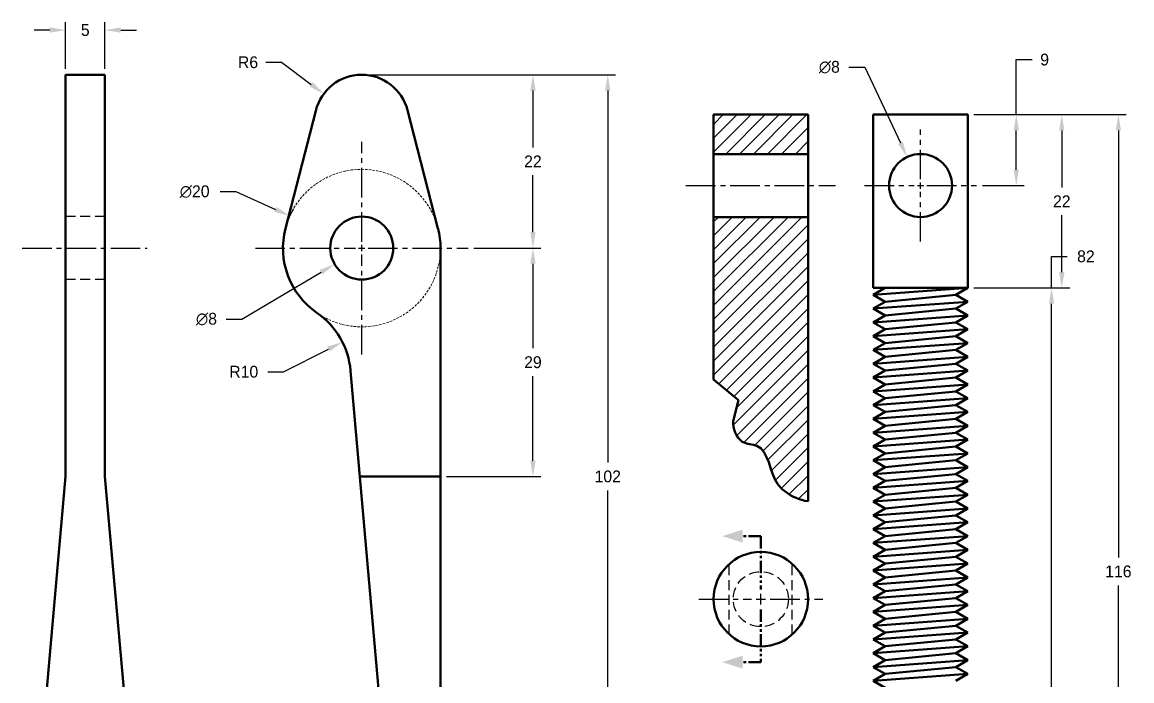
# Model space of a CAD drawing. Header units: millimetres. Extents: x 205 to 741, y -129 to 241.
# Drawn here: x 290.6 to 431.5, y -30.2 to 53.4 of the extents above; entities that cross this region are included whole.
import ezdxf

# ---------------------------------------------------------------- set-up
doc = ezdxf.new("R2010")
doc.units = ezdxf.units.MM
doc.header["$LTSCALE"] = 5
doc.header["$MEASUREMENT"] = 0
doc.header["$PDMODE"] = 35
doc.header["$PDSIZE"] = 0.125
for name, pattern in [('CENTER2', [1.125, 0.75, -0.125, 0.125, -0.125]), ('HIDDEN', [0.375, 0.25, -0.125]), ('HIDDEN2', [0.1875, 0.125, -0.0625]), ('PHANTOM', [2.5, 1.25, -0.25, 0.25, -0.25, 0.25, -0.25])]:
    doc.linetypes.add(name, pattern=pattern)
for name, color, linetype, lineweight in [('CEN', 1, 'CENTER2', 30), ('CONSTRUCTION', 254, 'HIDDEN2', 5), ('CUTTING PLANE', 8, 'PHANTOM', 50), ('DIM', 1, 'Continuous', 30), ('HATCH', 4, 'Continuous', 30), ('OBJ', 5, 'Continuous', 50)]:
    doc.layers.add(name, color=color, linetype=linetype, lineweight=lineweight)
doc.layers.add('HID', color=7, linetype='HIDDEN', lineweight=30, true_color=0x00d1d1)
doc.styles.add('Roman', font='stylu.ttf')
doc.dimstyles.get("Standard").update_dxf_attribs({"dimtxt": 1.5, "dimasz": 2, "dimexe": 1, "dimexo": 0.75, "dimgap": 1, "dimtad": 0, "dimtih": 1, "dimtoh": 1, "dimdec": 0, "dimzin": 4, "dimdsep": 46, "dimtxsty": 'Roman', "dimcen": 0, "dimadec": 0, "dimazin": 0, "dimtfac": 1, "dimtdec": 0, "dimtofl": 0, "dimtmove": 0, "dimatfit": 3, "dimfxl": 1, "dimtolj": 1, "dimtzin": 0, "dimarcsym": 0})

# ---------------------------------------------------------------- blocks, each defined once
blk = doc.blocks.new('*U35')
at = {"layer": 'CEN', "color": 0, "linetype": 'CENTER2', "transparency": 16777216}
for p, q in [((0, 0.8), (0, 13.5)), ((-13.5, 0), (-0.8, 0)), ((0.8, 0), (13.5, 0)), ((0, -13.5), (0, -0.8))]:
    blk.add_line(p, q, dxfattribs=at)
at = {"layer": 'CEN', "color": 0, "linetype": 'Continuous', "transparency": 16777216}
for p, q in [((-0.4, 0), (0.4, 0)), ((0, -0.4), (0, 0.4))]:
    blk.add_line(p, q, dxfattribs=at)
blk = doc.blocks.new('*D36')
at = {"layer": 'DEFPOINTS', "color": 0, "transparency": 16777216}
for p in [(301.15, 52.36), (296.15, 46.69), (301.15, 46.69)]:
    blk.add_point(p, dxfattribs=at)
at = {"layer": 'DIM', "color": 0, "lineweight": -2, "transparency": 16777216}
for p, q in [((294.15, 52.36), (292.15, 52.36)), ((296.15, 47.44), (296.15, 53.36)), ((301.15, 47.44), (301.15, 53.36)), ((303.15, 52.36), (305.15, 52.36))]:
    blk.add_line(p, q, dxfattribs=at)
at = {"layer": 'DIM', "color": 0, "transparency": 16777216}
for points in [[(294.15, 52.7), (294.15, 52.03), (296.15, 52.36)], [(303.15, 52.7), (303.15, 52.03), (301.15, 52.36)]]:
    blk.add_solid(points, dxfattribs=at)
at = {"layer": 'DIM', "color": 0, "transparency": 16777216, "insert": (298.65, 52.36), "char_height": 1.5, "attachment_point": 5, "style": 'Roman'}
blk.add_mtext('\\A1;5', dxfattribs=at)
blk = doc.blocks.new('*D37')
at = {"layer": 'DEFPOINTS', "color": 0, "transparency": 16777216}
for p in [(328.94, 44.27), (333.75, 40.69)]:
    blk.add_point(p, dxfattribs=at)
at = {"layer": 'DIM', "color": 0, "lineweight": -2, "transparency": 16777216}
for p, q in [((321.57, 48.27), (323.57, 48.27)), ((323.57, 48.27), (327.33, 45.47))]:
    blk.add_line(p, q, dxfattribs=at)
at = {"layer": 'DIM', "color": 0, "transparency": 16777216}
blk.add_solid([(327.53, 45.74), (327.13, 45.2), (328.94, 44.27)], dxfattribs=at)
at = {"layer": 'DIM', "color": 0, "transparency": 16777216, "insert": (319.31, 48.27), "char_height": 1.5, "attachment_point": 5, "style": 'Roman'}
blk.add_mtext('\\A1;R6', dxfattribs=at)
blk = doc.blocks.new('*D38')
at = {"layer": 'DEFPOINTS', "color": 0, "transparency": 16777216}
for p in [(331.29, 12.76), (322.37, 8.25)]:
    blk.add_point(p, dxfattribs=at)
at = {"layer": 'DIM', "color": 0, "lineweight": -2, "transparency": 16777216}
for p, q in [((323.81, 8.98), (329.51, 11.86)), ((321.81, 8.98), (323.81, 8.98))]:
    blk.add_line(p, q, dxfattribs=at)
at = {"layer": 'DIM', "color": 0, "transparency": 16777216}
blk.add_solid([(329.36, 12.16), (329.66, 11.56), (331.29, 12.76)], dxfattribs=at)
at = {"layer": 'DIM', "color": 0, "transparency": 16777216, "insert": (318.77, 8.98), "char_height": 1.5, "attachment_point": 5, "style": 'Roman'}
blk.add_mtext('\\A1;R10', dxfattribs=at)
blk = doc.blocks.new('*D39')
at = {"layer": 'DEFPOINTS', "color": 0, "transparency": 16777216}
for p in [(337.19, 26.73), (330.31, 22.65)]:
    blk.add_point(p, dxfattribs=at)
at = {"layer": 'DIM', "color": 0, "lineweight": -2, "transparency": 16777216}
for p, q in [((318.53, 15.67), (328.59, 21.64)), ((316.53, 15.67), (318.53, 15.67))]:
    blk.add_line(p, q, dxfattribs=at)
at = {"layer": 'DIM', "color": 0, "transparency": 16777216}
blk.add_solid([(328.42, 21.92), (328.76, 21.35), (330.31, 22.65)], dxfattribs=at)
at = {"layer": 'DIM', "color": 0, "transparency": 16777216, "insert": (314.04, 15.67), "char_height": 1.5, "attachment_point": 5, "style": 'Roman'}
blk.add_mtext('\\A1;∅8', dxfattribs=at)
blk = doc.blocks.new('*D40')
at = {"layer": 'DEFPOINTS', "color": 0, "transparency": 16777216}
for p in [(333.72, 46.69), (347.25, 24.69), (355.48, 24.69)]:
    blk.add_point(p, dxfattribs=at)
at = {"layer": 'DIM', "color": 0, "lineweight": -2, "transparency": 16777216}
for p, q in [((334.47, 46.69), (356.48, 46.69)), ((355.48, 44.69), (355.48, 37.46)), ((355.48, 26.69), (355.48, 33.93)), ((348, 24.69), (356.48, 24.69))]:
    blk.add_line(p, q, dxfattribs=at)
at = {"layer": 'DIM', "color": 0, "transparency": 16777216}
for points in [[(355.15, 44.69), (355.82, 44.69), (355.48, 46.69)], [(355.15, 26.69), (355.82, 26.69), (355.48, 24.69)]]:
    blk.add_solid(points, dxfattribs=at)
at = {"layer": 'DIM', "color": 0, "transparency": 16777216, "insert": (355.48, 35.69), "char_height": 1.5, "attachment_point": 5, "style": 'Roman'}
blk.add_mtext('\\A1;22', dxfattribs=at)
blk = doc.blocks.new('*D41')
at = {"layer": 'DEFPOINTS', "color": 0, "transparency": 16777216}
for p in [(347.25, 24.69), (343.75, -4.31), (355.48, -4.31)]:
    blk.add_point(p, dxfattribs=at)
at = {"layer": 'DIM', "color": 0, "lineweight": -2, "transparency": 16777216}
for p, q in [((348, 24.69), (356.48, 24.69)), ((355.48, 22.69), (355.48, 11.97)), ((355.48, -2.31), (355.48, 8.42)), ((344.5, -4.31), (356.48, -4.31))]:
    blk.add_line(p, q, dxfattribs=at)
at = {"layer": 'DIM', "color": 0, "transparency": 16777216}
for points in [[(355.15, 22.69), (355.82, 22.69), (355.48, 24.69)], [(355.15, -2.31), (355.82, -2.31), (355.48, -4.31)]]:
    blk.add_solid(points, dxfattribs=at)
at = {"layer": 'DIM', "color": 0, "transparency": 16777216, "insert": (355.48, 10.19), "char_height": 1.5, "attachment_point": 5, "style": 'Roman'}
blk.add_mtext('\\A1;29', dxfattribs=at)
blk = doc.blocks.new('*D42')
at = {"layer": 'DEFPOINTS', "color": 0, "transparency": 16777216}
for p in [(333.78, 46.69), (341.44, -55.31), (364.98, -55.31)]:
    blk.add_point(p, dxfattribs=at)
at = {"layer": 'DIM', "color": 0, "lineweight": -2, "transparency": 16777216}
for p, q in [((334.53, 46.69), (365.98, 46.69)), ((364.98, 44.69), (364.98, -2.53)), ((364.98, -53.31), (364.98, -6.08)), ((342.19, -55.31), (365.98, -55.31))]:
    blk.add_line(p, q, dxfattribs=at)
at = {"layer": 'DIM', "color": 0, "transparency": 16777216}
for points in [[(364.64, 44.69), (365.31, 44.69), (364.98, 46.69)], [(364.64, -53.31), (365.31, -53.31), (364.98, -55.31)]]:
    blk.add_solid(points, dxfattribs=at)
at = {"layer": 'DIM', "color": 0, "transparency": 16777216, "insert": (364.98, -4.31), "char_height": 1.5, "attachment_point": 5, "style": 'Roman'}
blk.add_mtext('\\A1;102', dxfattribs=at)
blk = doc.blocks.new('*U58')
at = {"layer": 'CEN', "color": 0, "linetype": 'CENTER2', "transparency": 16777216}
for p, q in [((0, 0.8), (0, 7.12)), ((-7.12, 0), (-0.8, 0)), ((0.8, 0), (7.12, 0)), ((0, -7.12), (0, -0.8))]:
    blk.add_line(p, q, dxfattribs=at)
at = {"layer": 'CEN', "color": 0, "linetype": 'Continuous', "transparency": 16777216}
for p, q in [((-0.4, 0), (0.4, 0)), ((0, -0.4), (0, 0.4))]:
    blk.add_line(p, q, dxfattribs=at)
blk = doc.blocks.new('*D59')
at = {"layer": 'DEFPOINTS', "color": 0, "transparency": 16777216}
for p in [(410.69, 41.63), (416.84, 41.63), (411.81, 32.63)]:
    blk.add_point(p, dxfattribs=at)
at = {"layer": 'DIM', "color": 0, "lineweight": -2, "transparency": 16777216}
for p, q in [((416.84, 41.63), (416.84, 48.61)), ((416.84, 48.61), (418.84, 48.61)), ((411.44, 41.63), (417.84, 41.63)), ((416.84, 34.63), (416.84, 39.63)), ((412.56, 32.63), (417.84, 32.63))]:
    blk.add_line(p, q, dxfattribs=at)
at = {"layer": 'DIM', "color": 0, "transparency": 16777216}
for points in [[(416.51, 39.63), (417.17, 39.63), (416.84, 41.63)], [(416.51, 34.63), (417.17, 34.63), (416.84, 32.63)]]:
    blk.add_solid(points, dxfattribs=at)
at = {"layer": 'DIM', "color": 0, "transparency": 16777216, "insert": (420.44, 48.61), "char_height": 1.5, "attachment_point": 5, "style": 'Roman'}
blk.add_mtext('\\A1;9', dxfattribs=at)
blk = doc.blocks.new('*D60')
at = {"layer": 'DEFPOINTS', "color": 0, "transparency": 16777216}
for p in [(410.69, 41.63), (410.69, 19.63), (422.62, 19.63)]:
    blk.add_point(p, dxfattribs=at)
at = {"layer": 'DIM', "color": 0, "lineweight": -2, "transparency": 16777216}
for p, q in [((411.44, 41.63), (423.62, 41.63)), ((422.62, 39.63), (422.62, 32.39)), ((422.62, 21.63), (422.62, 28.86)), ((411.44, 19.63), (423.62, 19.63))]:
    blk.add_line(p, q, dxfattribs=at)
at = {"layer": 'DIM', "color": 0, "transparency": 16777216}
for points in [[(422.28, 39.63), (422.95, 39.63), (422.62, 41.63)], [(422.28, 21.63), (422.95, 21.63), (422.62, 19.63)]]:
    blk.add_solid(points, dxfattribs=at)
at = {"layer": 'DIM', "color": 0, "transparency": 16777216, "insert": (422.62, 30.63), "char_height": 1.5, "attachment_point": 5, "style": 'Roman'}
blk.add_mtext('\\A1;22', dxfattribs=at)
blk = doc.blocks.new('*D61')
at = {"layer": 'DEFPOINTS', "color": 0, "transparency": 16777216}
for p in [(410.69, 41.63), (404.69, -74.37), (429.8, -74.37)]:
    blk.add_point(p, dxfattribs=at)
at = {"layer": 'DIM', "color": 0, "lineweight": -2, "transparency": 16777216}
for p, q in [((411.44, 41.63), (430.8, 41.63)), ((429.8, 39.63), (429.8, -14.59)), ((429.8, -72.37), (429.8, -18.15)), ((405.44, -74.37), (430.8, -74.37))]:
    blk.add_line(p, q, dxfattribs=at)
at = {"layer": 'DIM', "color": 0, "transparency": 16777216}
for points in [[(429.47, 39.63), (430.14, 39.63), (429.8, 41.63)], [(429.47, -72.37), (430.14, -72.37), (429.8, -74.37)]]:
    blk.add_solid(points, dxfattribs=at)
at = {"layer": 'DIM', "color": 0, "transparency": 16777216, "insert": (429.8, -16.37), "char_height": 1.5, "attachment_point": 5, "style": 'Roman'}
blk.add_mtext('\\A1;116', dxfattribs=at)
blk = doc.blocks.new('*D62')
at = {"layer": 'DEFPOINTS', "color": 0, "transparency": 16777216}
for p in [(402.99, 36.25), (406.4, 29.01)]:
    blk.add_point(p, dxfattribs=at)
at = {"layer": 'DIM', "color": 0, "lineweight": -2, "transparency": 16777216}
for p, q in [((395.6, 47.65), (397.6, 47.65)), ((397.6, 47.65), (402.13, 38.05))]:
    blk.add_line(p, q, dxfattribs=at)
at = {"layer": 'DIM', "color": 0, "transparency": 16777216}
blk.add_solid([(402.43, 38.2), (401.83, 37.91), (402.99, 36.25)], dxfattribs=at)
at = {"layer": 'DIM', "color": 0, "transparency": 16777216, "insert": (393.11, 47.65), "char_height": 1.5, "attachment_point": 5, "style": 'Roman'}
blk.add_mtext('\\A1;∅8', dxfattribs=at)
blk = doc.blocks.new('*D64')
at = {"layer": 'DEFPOINTS', "color": 0, "transparency": 16777216}
for p in [(410.69, 19.63), (410.69, -62.37), (421.32, -62.37)]:
    blk.add_point(p, dxfattribs=at)
at = {"layer": 'DIM', "color": 0, "lineweight": -2, "transparency": 16777216}
for p, q in [((421.32, 19.63), (421.32, 23.63)), ((421.32, 23.63), (423.32, 23.63)), ((411.44, 19.63), (422.32, 19.63)), ((421.32, -60.37), (421.32, 17.63)), ((411.44, -62.37), (422.32, -62.37))]:
    blk.add_line(p, q, dxfattribs=at)
at = {"layer": 'DIM', "color": 0, "transparency": 16777216}
for points in [[(420.99, 17.63), (421.66, 17.63), (421.32, 19.63)], [(420.99, -60.37), (421.66, -60.37), (421.32, -62.37)]]:
    blk.add_solid(points, dxfattribs=at)
at = {"layer": 'DIM', "color": 0, "transparency": 16777216, "insert": (425.68, 23.63), "char_height": 1.5, "attachment_point": 5, "style": 'Roman'}
blk.add_mtext('\\A1;82', dxfattribs=at)
blk = doc.blocks.new('*U67')
at = {"layer": 'CEN', "color": 0, "linetype": 'CENTER2', "transparency": 16777216}
for p, q in [((-7.87, 0), (-1.2, 0)), ((0, 0.6), (0, 0.66)), ((1.2, 0), (7.87, 0)), ((0, -0.66), (0, -0.6))]:
    blk.add_line(p, q, dxfattribs=at)
at = {"layer": 'CEN', "color": 0, "linetype": 'Continuous', "transparency": 16777216}
for p, q in [((-0.6, 0), (0.6, 0)), ((0, -0.6), (0, 0.6))]:
    blk.add_line(p, q, dxfattribs=at)
blk = doc.blocks.new('*D72')
at = {"layer": 'DEFPOINTS', "color": 0, "transparency": 16777216}
for p in [(324.62, 28.78), (342.88, 20.61)]:
    blk.add_point(p, dxfattribs=at)
at = {"layer": 'DIM', "color": 0, "lineweight": -2, "transparency": 16777216}
for p, q in [((315.78, 31.85), (317.78, 31.85)), ((317.78, 31.85), (322.8, 29.6))]:
    blk.add_line(p, q, dxfattribs=at)
blk.add_arc((333.75, 24.69), 10, 150.143, 235.5588, dxfattribs=at)
at = {"layer": 'DIM', "color": 0, "transparency": 16777216}
blk.add_solid([(322.94, 29.9), (322.66, 29.29), (324.62, 28.78)], dxfattribs=at)
at = {"layer": 'DIM', "color": 0, "transparency": 16777216, "insert": (312.54, 31.85), "char_height": 1.5, "attachment_point": 5, "style": 'Roman'}
blk.add_mtext('\\A1;∅20', dxfattribs=at)

msp = doc.modelspace()

# ---------------------------------------------------------------- hatches: boundary and pattern name
at = {"layer": 'CUTTING PLANE'}
h = msp.add_hatch(color=256, dxfattribs=at)
h.dxf.hatch_style = 1
h.paths.add_polyline_path([(379.51, -11.88), (382.09, -12.69), (382.09, -11.06)])
h = msp.add_hatch(color=256, dxfattribs=at)
h.dxf.hatch_style = 1
h.paths.add_polyline_path([(379.51, -27.88), (382.09, -28.69), (382.09, -27.06)])
at = {"layer": 'HATCH'}
h = msp.add_hatch(dxfattribs=at)
h.set_pattern_fill('ANSI31', color=256, scale=10)
h.set_pattern_definition([(45, (75.732, -21.8738), (-0.8838835, 0.8838835), [])])
h.paths.add_polyline_path([(378.41, 41.63), (378.41, 36.63), (390.41, 36.63), (390.41, 41.63)])
edge = h.paths.add_edge_path()
edge.add_line((390.41, 28.63), (378.41, 28.63))
edge.add_line((378.41, 28.63), (378.41, 8.01))
edge.add_line((378.41, 8.01), (381.59, 5.36))
edge.add_line((381.59, 5.36), (380.94, 2.76))
edge.add_spline(control_points=[(381.07, 3.29), (380.99, 3.13), (380.94, 2.93), (380.92, 2.7), (380.86, 1.87), (381.52, -0.26), (385.49, -0.15), (385.46, -4.44), (387.98, -6.68), (389.32, -7.3), (390.41, -7.46)], knot_values=[35.767222, 35.767222, 35.767222, 35.767222, 36.543369, 36.543369, 36.543369, 39.376266, 41.307537, 46.799258, 48.293454, 51.314957, 51.314957, 51.314957, 51.314957], degree=3, periodic=0)
edge.add_line((390.41, -7.46), (390.41, 28.63))

# ---------------------------------------------------------------- linework, layer by layer
at = {"layer": 'CEN'}
for p, q in [((374.91, 32.63, 60), (393.91, 32.63, 60)), ((290.64, 24.69, 60), (306.51, 24.69, 60))]:
    msp.add_line(p, q, dxfattribs=at)
at = {"layer": 'CONSTRUCTION', "ltscale": 0.5}
for start, end in [(15.9808, 160.6043), (239.856, 357.5132)]:
    msp.add_arc((333.75, 24.69, 60), 10, start, end, dxfattribs=at)
at = {"layer": 'CUTTING PLANE', "ltscale": 0.25}
for p, q in [((384.41, -11.88, 60), (382.09, -11.88, 60)), ((384.41, -11.88, 60), (384.41, -18.64, 60)), ((384.41, -21.2, 60), (384.41, -27.88, 60)), ((384.41, -27.88, 60), (382.09, -27.88, 60))]:
    msp.add_line(p, q, dxfattribs=at)
at = {"layer": 'HID'}
for p, q in [((301.15, 28.69, 60), (296.15, 28.69, 60)), ((301.15, 20.69, 60), (296.15, 20.69, 60)), ((380.41, -24.35, 60), (380.41, -15.41, 60)), ((388.41, -24.35, 60), (388.41, -15.41, 60))]:
    msp.add_line(p, q, dxfattribs=at)
msp.add_circle((384.41, -19.88, 60), 3.5, dxfattribs=at)
at = {"layer": 'OBJ'}
for p, q in [((301.15, 46.69, 60), (296.15, 46.69, 60)), ((296.15, 46.69, 60), (296.15, -4.31, 60)), ((301.15, 46.69, 60), (301.15, -4.31, 60)), ((327.93, 42.13, 60), (324.07, 27.19, 60)), ((339.56, 42.19, 60), (343.43, 27.19, 60)), ((390.41, 41.63, 60), (378.41, 41.63, 60)), ((378.41, 41.63, 60), (378.41, 8.01, 60)), ((390.41, 41.63, 60), (390.41, -7.46, 60)), ((398.69, 41.63, 60), (410.69, 41.63, 60)), ((398.69, 19.63, 60), (398.69, 41.63, 60)), ((410.69, 41.63, 60), (410.69, 19.63, 60)), ((390.41, 36.63, 60), (378.41, 36.63, 60)), ((390.41, 28.63, 60), (378.41, 28.63, 60)), ((343.75, 24.69, 60), (343.75, -52.31, 60)), ((398.69, 19.63, 60), (410.69, 19.63, 60)), ((400.21, 19.63, 60), (398.69, 18.75, 60)), ((410.69, 19.63, 60), (398.69, 18.75, 60)), ((398.69, 18.75, 60), (398.69, 18.75, 60)), ((400.21, 17.88, 60), (398.69, 18.75, 60)), ((409.18, 18.75, 60), (400.21, 17.88, 60)), ((410.69, 19.63, 60), (409.18, 18.75, 60)), ((410.69, 17.88, 60), (409.18, 18.75, 60)), ((400.21, 17.88, 60), (398.69, 17, 60)), ((410.69, 17.88, 60), (398.69, 17, 60)), ((400.21, 16.13, 60), (398.69, 17, 60)), ((409.18, 17, 60), (400.21, 16.13, 60)), ((410.69, 17.88, 60), (409.18, 17, 60)), ((410.69, 16.13, 60), (409.18, 17, 60)), ((400.21, 16.13, 60), (398.69, 15.25, 60)), ((410.69, 16.13, 60), (398.69, 15.25, 60)), ((410.69, 16.13, 60), (409.18, 15.25, 60)), ((400.21, 14.38, 60), (398.69, 15.25, 60)), ((400.21, 14.38, 60), (398.69, 13.5, 60)), ((410.69, 14.38, 60), (398.69, 13.5, 60)), ((409.18, 15.25, 60), (400.21, 14.38, 60)), ((410.69, 14.38, 60), (409.18, 15.25, 60)), ((410.69, 14.38, 60), (409.18, 13.5, 60)), ((400.21, 12.63, 60), (398.69, 13.5, 60)), ((409.18, 13.5, 60), (400.21, 12.63, 60)), ((410.69, 12.63, 60), (409.18, 13.5, 60)), ((400.21, 12.63, 60), (398.69, 11.75, 60)), ((410.69, 12.63, 60), (398.69, 11.75, 60)), ((400.21, 10.88, 60), (398.69, 11.75, 60)), ((409.18, 11.75, 60), (400.21, 10.88, 60)), ((410.69, 12.63, 60), (409.18, 11.75, 60)), ((410.69, 10.88, 60), (409.18, 11.75, 60)), ((400.21, 10.88, 60), (398.69, 10, 60)), ((410.69, 10.88, 60), (398.69, 10, 60)), ((400.21, 9.13, 60), (398.69, 10, 60)), ((409.18, 10, 60), (400.21, 9.13, 60)), ((410.69, 10.88, 60), (409.18, 10, 60)), ((410.69, 9.13, 60), (409.18, 10, 60)), ((337.29, -47.13, 60), (332.33, 9.12, 60)), ((400.21, 9.13, 60), (398.69, 8.25, 60)), ((410.69, 9.13, 60), (398.69, 8.25, 60)), ((410.69, 9.13, 60), (409.18, 8.25, 60)), ((378.41, 8.01, 60), (381.59, 5.36, 60)), ((400.21, 7.38, 60), (398.69, 8.25, 60)), ((400.21, 7.38, 60), (398.69, 6.5, 60)), ((410.69, 7.38, 60), (398.69, 6.5, 60)), ((409.18, 8.25, 60), (400.21, 7.38, 60)), ((410.69, 7.38, 60), (409.18, 8.25, 60)), ((410.69, 7.38, 60), (409.18, 6.5, 60)), ((400.21, 5.63, 60), (398.69, 6.5, 60)), ((409.18, 6.5, 60), (400.21, 5.63, 60)), ((410.69, 5.63, 60), (409.18, 6.5, 60)), ((381.59, 5.36, 60), (380.92, 2.7, 60)), ((400.21, 5.63, 60), (398.69, 4.75, 60)), ((410.69, 5.63, 60), (398.69, 4.75, 60)), ((400.21, 3.88, 60), (398.69, 4.75, 60)), ((409.18, 4.75, 60), (400.21, 3.88, 60)), ((410.69, 5.63, 60), (409.18, 4.75, 60)), ((410.69, 3.88, 60), (409.18, 4.75, 60)), ((400.21, 3.88, 60), (398.69, 3, 60)), ((410.69, 3.88, 60), (398.69, 3, 60)), ((400.21, 2.13, 60), (398.69, 3, 60)), ((409.18, 3, 60), (400.21, 2.13, 60)), ((410.69, 3.88, 60), (409.18, 3, 60)), ((410.69, 2.13, 60), (409.18, 3, 60)), ((400.21, 2.13, 60), (398.69, 1.25, 60)), ((410.69, 2.13, 60), (398.69, 1.25, 60)), ((410.69, 2.13, 60), (409.18, 1.25, 60)), ((400.21, 0.38, 60), (398.69, 1.25, 60)), ((400.21, 0.38, 60), (398.69, -0.5, 60)), ((410.69, 0.38, 60), (398.69, -0.5, 60)), ((409.18, 1.25, 60), (400.21, 0.38, 60)), ((410.69, 0.38, 60), (409.18, 1.25, 60)), ((410.69, 0.38, 60), (409.18, -0.5, 60)), ((400.21, -1.37, 60), (398.69, -0.5, 60)), ((400.21, -1.37, 60), (398.69, -2.25, 60)), ((410.69, -1.37, 60), (398.69, -2.25, 60)), ((409.18, -0.5, 60), (400.21, -1.37, 60)), ((410.69, -1.37, 60), (409.18, -0.5, 60)), ((410.69, -1.37, 60), (409.18, -2.25, 60)), ((400.21, -3.12, 60), (398.69, -2.25, 60)), ((409.18, -2.25, 60), (400.21, -3.12, 60)), ((410.69, -3.12, 60), (409.18, -2.25, 60)), ((400.21, -3.12, 60), (398.69, -4, 60)), ((410.69, -3.12, 60), (398.69, -4, 60)), ((400.21, -4.87, 60), (398.69, -4, 60)), ((409.18, -4, 60), (400.21, -4.87, 60)), ((410.69, -3.12, 60), (409.18, -4, 60)), ((410.69, -4.87, 60), (409.18, -4, 60)), ((296.15, -4.31, 60), (291.65, -55.31, 60)), ((301.15, -4.31, 60), (305.65, -55.31, 60)), ((333.52, -4.31, 60), (343.75, -4.31, 60)), ((400.21, -4.87, 60), (398.69, -5.75, 60)), ((410.69, -4.87, 60), (398.69, -5.75, 60)), ((410.69, -4.87, 60), (409.18, -5.75, 60)), ((400.21, -6.62, 60), (398.69, -5.75, 60)), ((400.21, -6.62, 60), (398.69, -7.5, 60)), ((410.69, -6.62, 60), (398.69, -7.5, 60)), ((409.18, -5.75, 60), (400.21, -6.62, 60)), ((410.69, -6.62, 60), (409.18, -5.75, 60)), ((410.69, -6.62, 60), (409.18, -7.5, 60)), ((400.21, -8.37, 60), (398.69, -7.5, 60)), ((400.21, -8.37, 60), (398.69, -9.25, 60)), ((410.69, -8.37, 60), (398.69, -9.25, 60)), ((409.18, -7.5, 60), (400.21, -8.37, 60)), ((410.69, -8.37, 60), (409.18, -7.5, 60)), ((410.69, -8.37, 60), (409.18, -9.25, 60)), ((400.21, -10.12, 60), (398.69, -9.25, 60)), ((409.18, -9.25, 60), (400.21, -10.12, 60)), ((410.69, -10.12, 60), (409.18, -9.25, 60)), ((400.21, -10.12, 60), (398.69, -11, 60)), ((410.69, -10.12, 60), (398.69, -11, 60)), ((400.21, -11.87, 60), (398.69, -11, 60)), ((409.18, -11, 60), (400.21, -11.87, 60)), ((410.69, -10.12, 60), (409.18, -11, 60)), ((410.69, -11.87, 60), (409.18, -11, 60)), ((400.21, -11.87, 60), (398.69, -12.75, 60)), ((410.69, -11.87, 60), (398.69, -12.75, 60)), ((410.69, -11.87, 60), (409.18, -12.75, 60)), ((400.21, -13.62, 60), (398.69, -12.75, 60)), ((400.21, -13.62, 60), (398.69, -14.5, 60)), ((410.69, -13.62, 60), (398.69, -14.5, 60)), ((409.18, -12.75, 60), (400.21, -13.62, 60)), ((410.69, -13.62, 60), (409.18, -12.75, 60)), ((410.69, -13.62, 60), (409.18, -14.5, 60)), ((400.21, -15.37, 60), (398.69, -14.5, 60)), ((400.21, -15.37, 60), (398.69, -16.25, 60)), ((410.69, -15.37, 60), (398.69, -16.25, 60)), ((409.18, -14.5, 60), (400.21, -15.37, 60)), ((410.69, -15.37, 60), (409.18, -14.5, 60)), ((410.69, -15.37, 60), (409.18, -16.25, 60)), ((400.21, -17.12, 60), (398.69, -16.25, 60)), ((409.18, -16.25, 60), (400.21, -17.12, 60)), ((410.69, -17.12, 60), (409.18, -16.25, 60)), ((400.21, -17.12, 60), (398.69, -18, 60)), ((410.69, -17.12, 60), (398.69, -18, 60)), ((400.21, -18.87, 60), (398.69, -18, 60)), ((409.18, -18, 60), (400.21, -18.87, 60)), ((410.69, -17.12, 60), (409.18, -18, 60)), ((410.69, -18.87, 60), (409.18, -18, 60)), ((400.21, -18.87, 60), (398.69, -19.75, 60)), ((410.69, -18.87, 60), (398.69, -19.75, 60)), ((410.69, -18.87, 60), (409.18, -19.75, 60)), ((400.21, -20.62, 60), (398.69, -19.75, 60)), ((400.21, -20.62, 60), (398.69, -21.5, 60)), ((410.69, -20.62, 60), (398.69, -21.5, 60)), ((409.18, -19.75, 60), (400.21, -20.62, 60)), ((410.69, -20.62, 60), (409.18, -19.75, 60)), ((410.69, -20.62, 60), (409.18, -21.5, 60)), ((400.21, -22.37, 60), (398.69, -21.5, 60)), ((400.21, -22.37, 60), (398.69, -23.25, 60)), ((410.69, -22.37, 60), (398.69, -23.25, 60)), ((409.18, -21.5, 60), (400.21, -22.37, 60)), ((410.69, -22.37, 60), (409.18, -21.5, 60)), ((410.69, -22.37, 60), (409.18, -23.25, 60)), ((400.21, -24.12, 60), (398.69, -23.25, 60)), ((409.18, -23.25, 60), (400.21, -24.12, 60)), ((410.69, -24.12, 60), (409.18, -23.25, 60)), ((400.21, -24.12, 60), (398.69, -25, 60)), ((410.69, -24.12, 60), (398.69, -25, 60)), ((400.21, -25.87, 60), (398.69, -25, 60)), ((409.18, -25, 60), (400.21, -25.87, 60)), ((410.69, -24.12, 60), (409.18, -25, 60)), ((410.69, -25.87, 60), (409.18, -25, 60)), ((400.21, -25.87, 60), (398.69, -26.75, 60)), ((410.69, -25.87, 60), (398.69, -26.75, 60)), ((400.21, -27.62, 60), (398.69, -26.75, 60)), ((409.18, -26.75, 60), (400.21, -27.62, 60)), ((410.69, -25.87, 60), (409.18, -26.75, 60)), ((410.69, -27.62, 60), (409.18, -26.75, 60)), ((400.21, -27.62, 60), (398.69, -28.5, 60)), ((410.69, -27.62, 60), (398.69, -28.5, 60)), ((410.69, -27.62, 60), (409.18, -28.5, 60)), ((400.21, -29.37, 60), (398.69, -28.5, 60)), ((400.21, -29.37, 60), (398.69, -30.25, 60)), ((410.69, -29.37, 60), (398.69, -30.25, 60)), ((409.18, -28.5, 60), (400.21, -29.37, 60)), ((410.69, -29.37, 60), (409.18, -28.5, 60)), ((410.69, -29.37, 60), (409.18, -30.25, 60)), ((400.21, -31.12, 60), (398.69, -30.25, 60))]:
    msp.add_line(p, q, dxfattribs=at)
for centre, radius in [((404.69, 32.63, 60), 4), ((333.75, 24.69, 60), 4), ((384.41, -19.88, 60), 6)]:
    msp.add_circle(centre, radius, dxfattribs=at)
for centre, radius, start, end in [((333.75, 40.69, 60), 6, 14.4775, 166.1024), ((333.75, 24.69, 60), 10, 165.5213, 235.3212), ((333.75, 24.69, 60), 10, 0, 14.4775), ((322.37, 8.25, 60), 10, 5.0404, 55.3212)]:
    msp.add_arc(centre, radius, start, end, dxfattribs=at)
msp.add_open_spline([(381.07, 3.29, 60), (380.99, 3.13, 60), (380.94, 2.93, 60), (380.92, 2.7, 60), (380.86, 1.87, 60), (381.52, -0.26, 60), (385.49, -0.15, 60), (385.46, -4.44, 60), (387.98, -6.68, 60), (389.32, -7.3, 60), (390.41, -7.46, 60)], degree=3, knots=[35.767222, 35.767222, 35.767222, 35.767222, 36.543369, 36.543369, 36.543369, 39.376266, 41.307537, 46.799258, 48.293454, 51.314957, 51.314957, 51.314957, 51.314957], dxfattribs=at)

# ---------------------------------------------------------------- block references
at = {"layer": 'CEN', "linetype": 'CENTER2'}
for name, p in [('*U58', (404.69, 32.63, 60)), ('*U35', (333.75, 24.69, 60)), ('*U67', (384.41, -19.88, 60))]:
    msp.add_blockref(name, p, dxfattribs=at)

# ---------------------------------------------------------------- dimensions: what is measured, and where the dimension line sits
at = {"layer": 'DIM'}
dim = msp.add_linear_dim(base=(301.15, 52.36, 60), p1=(296.15, 46.69, 60), p2=(301.15, 46.69, 60), dimstyle='Standard', dxfattribs=at)
dim.commit()
dim.dimension.update_dxf_attribs({"geometry": '*D36', "text_midpoint": (298.65, 52.36, 60), "dimtype": 160})
for base, p1, p2, picture, middle in [((416.84, 41.63, 60), (411.81, 32.63, 60), (410.69, 41.63, 60), '*D59', (420.44, 48.61, 60)), ((421.32, -62.37, 60), (410.69, 19.63, 60), (410.69, -62.37, 60), '*D64', (425.68, 23.63, 60))]:
    dim = msp.add_linear_dim(base=base, p1=p1, p2=p2, angle=90, dimstyle='Standard', dxfattribs=at)
    dim.commit()
    dim.dimension.update_dxf_attribs({"geometry": picture, "text_midpoint": middle, "dimtype": 160})
for center, mpoint, picture, middle in [((333.75, 40.69, 60), (328.94, 44.27, 60), '*D37', (319.31, 48.27, 60)), ((322.37, 8.25, 60), (331.29, 12.76, 60), '*D38', (318.77, 8.98, 60))]:
    dim = msp.add_radius_dim(center=center, mpoint=mpoint, dimstyle='Standard', dxfattribs=at)
    dim.commit()
    dim.dimension.update_dxf_attribs({"geometry": picture, "text_midpoint": middle, "dimtype": 164})
for p1, p2, picture, middle in [((406.4, 29.01, 60), (402.99, 36.25, 60), '*D62', (393.11, 47.65, 60)), ((342.88, 20.61, 60), (324.62, 28.78, 60), '*D72', (312.54, 31.85, 60)), ((337.19, 26.73, 60), (330.31, 22.65, 60), '*D39', (314.04, 15.67, 60))]:
    dim = msp.add_diameter_dim_2p(p1=p1, p2=p2, dimstyle='Standard', dxfattribs=at)
    dim.commit()
    dim.dimension.update_dxf_attribs({"geometry": picture, "text_midpoint": middle, "dimtype": 163})
for base, p1, p2, picture, middle in [((355.48, 24.69, 60), (333.72, 46.69, 60), (347.25, 24.69, 60), '*D40', (355.48, 35.69, 60)), ((364.98, -55.31, 60), (333.78, 46.69, 60), (341.44, -55.31, 60), '*D42', (364.98, -4.31, 60)), ((429.8, -74.37, 60), (410.69, 41.63, 60), (404.69, -74.37, 60), '*D61', (429.8, -16.37, 60)), ((422.62, 19.63, 60), (410.69, 41.63, 60), (410.69, 19.63, 60), '*D60', (422.62, 30.63, 60)), ((355.48, -4.31, 60), (347.25, 24.69, 60), (343.75, -4.31, 60), '*D41', (355.48, 10.19, 60))]:
    dim = msp.add_linear_dim(base=base, p1=p1, p2=p2, angle=90, dimstyle='Standard', dxfattribs=at)
    dim.commit()
    dim.dimension.update_dxf_attribs({"geometry": picture, "text_midpoint": middle})

doc.saveas('drawing.dxf')
